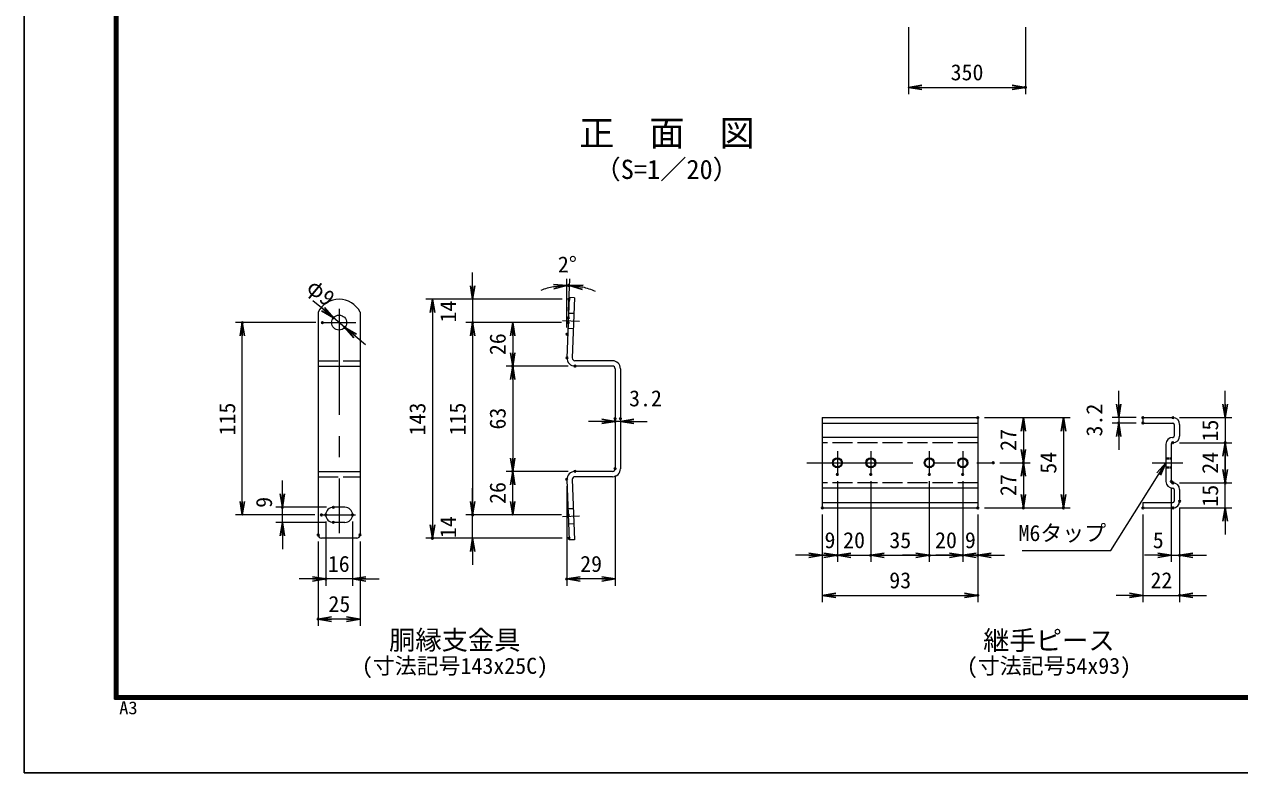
# Model space of a CAD drawing. Units: millimetres, scale not verified, with parts at other scales. Extents: x -4200 to 4200, y -2970 to 2970.
# Drawn here: x -4200 to -564, y -2970 to -732 of the extents above; entities that cross this region are included whole.
import ezdxf
from ezdxf.enums import TextEntityAlignment as Align

# ---------------------------------------------------------------- set-up
doc = ezdxf.new("R2010")
doc.units = ezdxf.units.MM
doc.header["$LTSCALE"] = 10
doc.header["$PDMODE"] = 32
doc.header["$PDSIZE"] = 5
for name, pattern in [('DASHED', [7.5, 6, -1.5]), ('USER1', [50.8, 31.75, -6.35, 6.35, -6.35]), ('USER2', [0.375, 0.25, -0.125])]:
    doc.linetypes.add(name, pattern=pattern)
for name, color, linetype, lineweight in [('0-0_D-TTL', 2, 'Continuous', 25), ('0-1_D-TTL-TXT', 7, 'Continuous', 25), ('0-2_D-BMK', 2, 'USER1', 13), ('0-3_D-STR3', 3, 'Continuous', 13), ('0-4_D-STR-DIM', 7, 'Continuous', 13), ('0-5_0', 7, 'Continuous', 25), ('0-B_D-STR-TXT', 7, 'Continuous', 13)]:
    doc.layers.add(name, color=color, linetype=linetype, lineweight=lineweight)
doc.layers.add('0-6_Defpoints', color=8, linetype='Continuous')
doc.styles.add('ＭＳ ゴシック', font='')
doc.styles.get('ＭＳ ゴシック').set_extended_font_data('MS Gothic')

# ---------------------------------------------------------------- blocks, each defined once
blk = doc.blocks.new('_Open')
at = {"layer": '0-5_0'}
blk.add_line((-10, 1.667), (0, 0), dxfattribs=at)
blk.add_lwpolyline([(-10, -1.667), (0, 0), (-10, 0)], dxfattribs=at)

msp = doc.modelspace()

# ---------------------------------------------------------------- linework, layer by layer
at = {"layer": '0-0_D-TTL'}
for points in [[(-4199.77, 2969.65), (4200.23, 2969.65), (4200.23, -2970.35), (-4199.77, -2970.35)], [(-3929.77, 2749.65), (3930.23, 2749.65), (3930.23, -2750.35), (-3929.77, -2750.35)], [(-3927.27, 2747.15), (3927.73, 2747.15), (3927.73, -2747.85), (-3927.27, -2747.85)], [(-3924.77, 2744.65), (3925.23, 2744.65), (3925.23, -2745.35), (-3924.77, -2745.35)], [(-3922.27, 2742.15), (3922.73, 2742.15), (3922.73, -2742.85), (-3922.27, -2742.85)], [(-3919.77, 2739.65), (3920.23, 2739.65), (3920.23, -2740.35), (-3919.77, -2740.35)]]:
    msp.add_lwpolyline(points, close=True, dxfattribs=at)
at = {"layer": '0-2_D-BMK'}
for p, q in [((-3257.92, -1582.51), (-3257.92, -2254.1)), ((-3307.92, -1624.07), (-3207.92, -1624.07)), ((-2538.86, -1620.33), (-2589.47, -1618.56)), ((-1767.33, -2008.34), (-1767.33, -2078.34)), ((-1667.33, -2008.34), (-1667.33, -2078.34)), ((-1492.33, -2008.34), (-1492.33, -2078.34)), ((-1392.33, -2008.34), (-1392.33, -2078.34)), ((-1858.57, -2043.34), (-1301.09, -2043.34)), ((-825.75, -2043.34), (-733.44, -2043.34)), ((-3310.87, -2199.07), (-3209.4, -2199.07)), ((-2538.86, -2202.81), (-2589.47, -2204.58))]:
    msp.add_line(p, q, dxfattribs=at)
at = {"layer": '0-3_D-STR3'}
for p, q in [((-2570.04, -1549.19), (-2576.33, -1729.23)), ((-2554.05, -1549.75), (-2570.04, -1549.19)), ((-2554.05, -1549.75), (-2560.34, -1729.79)), ((-3320.42, -1592.55), (-3320.42, -2259.07)), ((-3195.42, -1592.55), (-3195.42, -2259.07)), ((-2555.71, -1597.22), (-2571.7, -1596.67)), ((-2557.28, -1642.2), (-2573.27, -1641.64)), ((-2440.19, -1738.07), (-2552.34, -1738.07)), ((-3320.42, -1754.07), (-3195.42, -1754.07)), ((-2440.19, -1754.07), (-2552.34, -1754.07)), ((-2432.19, -1762.07), (-2432.19, -2061.07)), ((-2416.19, -1762.07), (-2416.19, -2061.07)), ((-1812.33, -1908.34), (-1812.33, -2178.34)), ((-1812.33, -1908.34), (-1347.33, -1908.34)), ((-1812.33, -1924.34), (-1347.33, -1924.34)), ((-1347.33, -1908.34), (-1347.33, -2178.34)), ((-853.39, -1908.34), (-853.39, -1924.34)), ((-853.39, -1908.34), (-763.39, -1908.34)), ((-853.39, -1924.34), (-763.39, -1924.34)), ((-759.39, -1928.34), (-759.39, -1963.34)), ((-743.39, -1928.34), (-743.39, -1963.34)), ((-1347.33, -1967.34), (-1812.33, -1967.34)), ((-784.39, -1987.34), (-784.39, -2099.34)), ((-768.39, -1987.34), (-768.39, -2099.34)), ((-764.39, -1967.34), (-763.39, -1967.34)), ((-764.39, -1983.34), (-763.39, -1983.34)), ((-3320.42, -2069.07), (-3195.42, -2069.07)), ((-2440.19, -2069.07), (-2552.34, -2069.07)), ((-2576.33, -2093.91), (-2570.04, -2273.94)), ((-2560.34, -2093.35), (-2554.05, -2273.39)), ((-2440.19, -2085.07), (-2552.34, -2085.07)), ((-764.39, -2103.34), (-763.39, -2103.34)), ((-1347.33, -2119.34), (-1812.33, -2119.34)), ((-764.39, -2119.34), (-763.39, -2119.34)), ((-759.39, -2123.34), (-759.39, -2158.34)), ((-743.39, -2123.34), (-743.39, -2158.34)), ((-3240.42, -2176.57), (-3275.42, -2176.57)), ((-2557.28, -2180.94), (-2573.27, -2181.5)), ((-1812.33, -2162.34), (-1347.33, -2162.34)), ((-1812.33, -2178.34), (-1347.33, -2178.34)), ((-853.39, -2162.34), (-763.39, -2162.34)), ((-853.39, -2162.34), (-853.39, -2178.34)), ((-853.39, -2178.34), (-763.39, -2178.34)), ((-3240.42, -2221.57), (-3275.42, -2221.57)), ((-2555.71, -2225.91), (-2571.7, -2226.47)), ((-3205.42, -2269.07), (-3310.42, -2269.07)), ((-2554.05, -2273.39), (-2570.04, -2273.94))]:
    msp.add_line(p, q, dxfattribs=at)
at = {"layer": '0-3_D-STR3', "linetype": 'DASHED'}
for p, q in [((-3320.42, -1738.07), (-3195.42, -1738.07)), ((-1347.33, -1983.34), (-1812.33, -1983.34)), ((-3320.42, -2085.07), (-3195.42, -2085.07)), ((-1347.33, -2103.34), (-1812.33, -2103.34))]:
    msp.add_line(p, q, dxfattribs=at)
at = {"layer": '0-3_D-STR3', "linetype": 'USER2'}
for p, q in [((-784.39, -2028.34), (-768.39, -2028.34)), ((-784.39, -2031.05), (-768.39, -2031.05)), ((-784.39, -2055.64), (-768.39, -2055.64)), ((-784.39, -2058.34), (-768.39, -2058.34))]:
    msp.add_line(p, q, dxfattribs=at)
at = {"layer": '0-3_D-STR3'}
for centre, radius in [((-3257.92, -1624.07), 22.5), ((-1767.33, -2043.34), 15), ((-1767.33, -2043.34), 12.29), ((-1667.33, -2043.34), 15), ((-1667.33, -2043.34), 12.29), ((-1492.33, -2043.34), 15), ((-1492.33, -2043.34), 12.29), ((-1392.33, -2043.34), 15), ((-1392.33, -2043.34), 12.29)]:
    msp.add_circle(centre, radius, dxfattribs=at)
for centre, radius, start, end in [((-3257.92, -1624.07), 70, 26.7655, 153.2345), ((-2552.34, -1730.07), 24, 178, 270), ((-2552.34, -1730.07), 8, 178, 270), ((-2440.19, -1762.07), 24, 0, 90), ((-2440.19, -1762.07), 8, 0, 90), ((-763.39, -1928.34), 20, 0, 90), ((-763.39, -1928.34), 4, 0, 90), ((-763.39, -1963.34), 4, 270, 0), ((-763.39, -1963.34), 20, 270, 0), ((-764.39, -1987.34), 20, 90, 180), ((-764.39, -1987.34), 4, 90, 180), ((-2552.34, -2093.07), 24, 90, 182), ((-2440.19, -2061.07), 8, 270, 0), ((-2440.19, -2061.07), 24, 270, 0), ((-2552.34, -2093.07), 8, 90, 182), ((-764.39, -2099.34), 20, 180, 270), ((-764.39, -2099.34), 4, 180, 270), ((-763.39, -2123.34), 20, 0, 90), ((-763.39, -2123.34), 4, 0, 90), ((-3275.42, -2199.07), 22.5, 90, 270), ((-3240.42, -2199.07), 22.5, 270, 90), ((-763.39, -2158.34), 4, 270, 0), ((-763.39, -2158.34), 20, 270, 0), ((-3310.42, -2259.07), 10, 180, 270), ((-3205.42, -2259.07), 10, 270, 0)]:
    msp.add_arc(centre, radius, start, end, dxfattribs=at)
at = {"layer": '0-4_D-STR-DIM'}
for p, q in [((-1554.62, -740.5), (-1554.62, -940.5)), ((-1204.62, -740.5), (-1204.62, -940.5)), ((-1514.62, -920.5), (-1244.62, -920.5)), ((-2858.6, -1514.07), (-2858.6, -1474.07)), ((-2576.33, -1638.87), (-2576.33, -1493.04)), ((-2571.46, -1589.99), (-2568.08, -1493.19)), ((-3306, -1584.14), (-3336.77, -1558.58)), ((-2590.21, -1554.07), (-2998.6, -1554.07)), ((-2590.21, -1554.07), (-2878.6, -1554.07)), ((-2858.6, -1554.07), (-2858.6, -1624.07)), ((-2978.6, -1594.07), (-2978.6, -2229.07)), ((-3327.92, -1624.07), (-3567.69, -1624.07)), ((-3240.61, -1638.44), (-3275.23, -1609.69)), ((-2592.65, -1624.07), (-2878.6, -1624.07)), ((-2592.65, -1624.07), (-2878.6, -1624.07)), ((-2592.65, -1624.07), (-2758.6, -1624.07)), ((-3547.69, -2159.07), (-3547.69, -1664.07)), ((-3209.84, -1664), (-3179.07, -1689.56)), ((-2858.6, -1664.07), (-2858.6, -1704.07)), ((-2858.6, -1664.07), (-2858.6, -2159.07)), ((-2738.6, -1664.07), (-2738.6, -1714.07)), ((-2572.34, -1754.07), (-2758.6, -1754.07)), ((-2572.34, -1754.07), (-2758.6, -1754.07)), ((-2738.6, -1794.07), (-2738.6, -2029.07)), ((-925.49, -1868.34), (-925.49, -1828.34)), ((-607.02, -1868.34), (-607.02, -1828.34)), ((-2472.19, -1919.5), (-2512.19, -1919.5)), ((-2416.19, -1919.5), (-2432.19, -1919.5)), ((-2376.19, -1919.5), (-2336.19, -1919.5)), ((-1327.33, -1908.34), (-1190.96, -1908.34)), ((-1327.33, -1908.34), (-1070.96, -1908.34)), ((-873.39, -1908.34), (-945.49, -1908.34)), ((-873.39, -1924.34), (-945.49, -1924.34)), ((-925.49, -1908.34), (-925.49, -1924.34)), ((-743.39, -1908.34), (-587.02, -1908.34)), ((-607.02, -1908.34), (-607.02, -1983.34)), ((-2432.19, -1931.57), (-2432.19, -1939.5)), ((-2416.19, -1931.57), (-2416.19, -1939.5)), ((-1210.96, -1948.34), (-1210.96, -2003.34)), ((-1090.96, -1948.34), (-1090.96, -2138.34)), ((-925.49, -1964.34), (-925.49, -2004.34)), ((-743.89, -1983.34), (-587.02, -1983.34)), ((-743.89, -1983.34), (-587.02, -1983.34)), ((-607.02, -2023.34), (-607.02, -2063.34)), ((-607.02, -2023.34), (-607.02, -2063.34)), ((-607.02, -2063.34), (-607.02, -2023.34)), ((-2572.34, -2069.07), (-2758.6, -2069.07)), ((-2572.34, -2069.07), (-2758.6, -2069.07)), ((-1281.09, -2043.34), (-1190.96, -2043.34)), ((-1281.09, -2043.34), (-1190.96, -2043.34)), ((-3427.69, -2136.57), (-3427.69, -2096.57)), ((-2432.19, -2081.07), (-2432.19, -2410.94)), ((-1767.33, -2098.34), (-1767.33, -2340)), ((-1767.33, -2098.34), (-1767.33, -2340)), ((-1667.33, -2098.34), (-1667.33, -2340)), ((-1667.33, -2098.34), (-1667.33, -2340)), ((-1492.33, -2098.34), (-1492.33, -2340)), ((-1492.33, -2098.34), (-1492.33, -2340)), ((-1392.33, -2098.34), (-1392.33, -2340)), ((-1392.33, -2098.34), (-1392.33, -2340)), ((-1210.96, -2083.34), (-1210.96, -2138.34)), ((-743.89, -2103.34), (-587.02, -2103.34)), ((-743.39, -2103.34), (-587.02, -2103.34)), ((-607.02, -2178.34), (-607.02, -2103.34)), ((-2858.6, -2159.07), (-2858.6, -2119.07)), ((-2738.6, -2159.07), (-2738.6, -2109.07)), ((-2577.19, -2112.98), (-2577.19, -2410.94)), ((-768.39, -2119.34), (-768.39, -2340)), ((-3295.42, -2176.57), (-3447.69, -2176.57)), ((-3427.69, -2221.57), (-3427.69, -2176.57)), ((-1327.33, -2178.34), (-1190.96, -2178.34)), ((-1327.33, -2178.34), (-1070.96, -2178.34)), ((-743.39, -2178.34), (-743.39, -2340)), ((-743.39, -2178.34), (-743.39, -2460)), ((-743.39, -2178.34), (-587.02, -2178.34)), ((-3330.87, -2199.07), (-3567.69, -2199.07)), ((-2592.65, -2199.07), (-2878.6, -2199.07)), ((-2592.65, -2199.07), (-2878.6, -2199.07)), ((-2858.6, -2269.07), (-2858.6, -2199.07)), ((-2592.65, -2199.07), (-2758.6, -2199.07)), ((-1812.33, -2198.34), (-1812.33, -2340)), ((-1812.33, -2198.34), (-1812.33, -2460)), ((-1347.33, -2198.34), (-1347.33, -2340)), ((-1347.33, -2198.34), (-1347.33, -2460)), ((-853.39, -2198.34), (-853.39, -2460)), ((-3295.42, -2221.57), (-3447.69, -2221.57)), ((-3297.92, -2219.07), (-3297.92, -2410.94)), ((-3217.92, -2219.07), (-3217.92, -2410.94)), ((-607.02, -2218.34), (-607.02, -2258.34)), ((-3427.69, -2261.57), (-3427.69, -2301.57)), ((-3320.42, -2279.07), (-3320.42, -2530.94)), ((-3195.42, -2279.07), (-3195.42, -2530.94)), ((-2590.21, -2269.07), (-2998.6, -2269.07)), ((-2590.21, -2269.07), (-2878.6, -2269.07)), ((-2858.6, -2309.07), (-2858.6, -2349.07)), ((-1852.33, -2320), (-1892.33, -2320)), ((-1807.33, -2320), (-1847.33, -2320)), ((-1812.33, -2320), (-1767.33, -2320)), ((-1767.33, -2320), (-1667.33, -2320)), ((-1727.33, -2320), (-1687.33, -2320)), ((-1627.33, -2320), (-1587.33, -2320)), ((-1627.33, -2320), (-1532.33, -2320)), ((-1532.33, -2320), (-1572.33, -2320)), ((-1492.33, -2320), (-1392.33, -2320)), ((-1432.33, -2320), (-1472.33, -2320)), ((-1392.33, -2320), (-1347.33, -2320)), ((-1352.33, -2320), (-1312.33, -2320)), ((-1307.33, -2320), (-1267.33, -2320)), ((-808.39, -2320), (-848.39, -2320)), ((-768.39, -2320), (-743.39, -2320)), ((-703.39, -2320), (-663.39, -2320)), ((-3337.92, -2390.94), (-3377.92, -2390.94)), ((-3217.92, -2390.94), (-3297.92, -2390.94)), ((-3177.92, -2390.94), (-3137.92, -2390.94)), ((-2472.19, -2390.94), (-2537.19, -2390.94)), ((-1772.33, -2440), (-1387.33, -2440)), ((-893.39, -2440), (-933.39, -2440)), ((-853.39, -2440), (-743.39, -2440)), ((-703.39, -2440), (-663.39, -2440)), ((-3235.42, -2510.94), (-3280.42, -2510.94))]:
    msp.add_line(p, q, dxfattribs=at)
for start, end in [(100.61635, 111.2327), (88, 90), (66.7673, 77.38365)]:
    msp.add_arc((-2576.33, -1729.23), 216.19, start, end, dxfattribs=at)
at = {"layer": '0-6_Defpoints'}
for p in [(-1204.62, -920.5), (-2571.3, -1513.1), (-2570.21, -1554.07), (-3547.69, -1624.07), (-3307.92, -1624.07), (-3275.23, -1609.69), (-3240.61, -1638.44), (-2858.6, -1624.07), (-2572.65, -1624.07), (-2572.16, -1609.98), (-2576.33, -1658.87), (-2576.33, -1729.23), (-2738.6, -1754.07), (-2552.34, -1754.07), (-2552.34, -1754.07), (-2432.19, -1911.57), (-2432.19, -1919.5), (-2416.19, -1911.57), (-1347.33, -1908.34), (-925.49, -1924.34), (-853.39, -1908.34), (-853.39, -1924.34), (-763.39, -1908.34), (-763.89, -1983.34), (-607.02, -1983.34), (-2738.6, -2069.07), (-2738.6, -2069.07), (-2552.34, -2069.07), (-2552.34, -2069.07), (-2432.19, -2061.07), (-1301.09, -2043.34), (-1210.96, -2043.34), (-2577.19, -2092.98), (-1767.33, -2078.34), (-1667.33, -2078.34), (-1492.33, -2078.34), (-1392.33, -2078.34), (-768.39, -2099.34), (-763.89, -2103.34), (-763.39, -2103.34), (-607.02, -2103.34), (-607.02, -2103.34), (-3427.69, -2176.57), (-3275.42, -2176.57), (-1812.33, -2178.34), (-1347.33, -2178.34), (-1347.33, -2178.34), (-1210.96, -2178.34), (-1090.96, -2178.34), (-853.39, -2178.34), (-763.39, -2178.34), (-743.39, -2158.34), (-3310.87, -2199.07), (-3297.92, -2199.07), (-3217.92, -2199.07), (-2858.6, -2199.07), (-2858.6, -2199.07), (-2572.65, -2199.07), (-2572.65, -2199.07), (-3275.42, -2221.57), (-3320.42, -2259.07), (-3195.42, -2259.07), (-2978.6, -2269.07), (-2570.21, -2269.07), (-2570.21, -2269.07), (-1767.33, -2320), (-1667.33, -2320), (-1492.33, -2320), (-1392.33, -2320), (-1347.33, -2320), (-743.39, -2320), (-3297.92, -2390.94), (-2577.19, -2390.94), (-1347.33, -2440), (-743.39, -2440), (-3320.42, -2510.94)]:
    msp.add_point(p, dxfattribs=at)
at = {"layer": '0-B_D-STR-TXT'}
msp.add_lwpolyline([(-1214.2, -2305.84), (-948.93, -2305.84), (-785.46, -2045.03)], dxfattribs=at)

# ---------------------------------------------------------------- block references
at = {"layer": '0-4_D-STR-DIM', "xscale": 4, "yscale": 4}
for p, rotation in [((-1554.62, -920.5), 180), ((-2858.6, -1554.07), 270), ((-2576.33, -1513.04), 5.30817), ((-2568.78, -1513.18), 172.69183), ((-2978.6, -1554.07), 90), ((-3275.23, -1609.69), 320.28897), ((-3547.69, -1624.07), 90), ((-3240.61, -1638.44), 140.28897), ((-2858.6, -1624.07), 90), ((-2858.6, -1624.07), 90), ((-2738.6, -1624.07), 90), ((-2738.6, -1754.07), 270), ((-2738.6, -1754.07), 90), ((-925.49, -1908.34), 270), ((-607.02, -1908.34), 270), ((-2416.19, -1919.5), 180), ((-1210.96, -1908.34), 90), ((-1090.96, -1908.34), 90), ((-925.49, -1924.34), 90), ((-607.02, -1983.34), 90), ((-607.02, -1983.34), 90), ((-2738.6, -2069.07), 270), ((-1210.96, -2043.34), 270), ((-2738.6, -2069.07), 90), ((-1210.96, -2043.34), 90), ((-607.02, -2103.34), 270), ((-607.02, -2103.34), 270), ((-3427.69, -2176.57), 270), ((-1210.96, -2178.34), 270), ((-1090.96, -2178.34), 270), ((-3547.69, -2199.07), 270), ((-2858.6, -2199.07), 270), ((-2858.6, -2199.07), 270), ((-2738.6, -2199.07), 270), ((-607.02, -2178.34), 90), ((-3427.69, -2221.57), 90), ((-2978.6, -2269.07), 270), ((-2858.6, -2269.07), 90), ((-1767.33, -2320), 180), ((-1667.33, -2320), 180), ((-1667.33, -2320), 180), ((-1392.33, -2320), 180), ((-1347.33, -2320), 180), ((-743.39, -2320), 180), ((-3217.92, -2390.94), 180), ((-2577.19, -2390.94), 180), ((-1812.33, -2440), 180), ((-743.39, -2440), 180), ((-3320.42, -2510.94), 180)]:
    msp.add_blockref('_Open', p, dxfattribs=dict(at, rotation=rotation))
for p in [(-1204.62, -920.5), (-2432.19, -1919.5), (-1812.33, -2320), (-1767.33, -2320), (-1492.33, -2320), (-1492.33, -2320), (-1392.33, -2320), (-768.39, -2320), (-3297.92, -2390.94), (-2432.19, -2390.94), (-1347.33, -2440), (-853.39, -2440), (-3195.42, -2510.94)]:
    msp.add_blockref('_Open', p, dxfattribs=at)
at = {"layer": '0-B_D-STR-TXT', "xscale": 4, "yscale": 4, "rotation": 57.6054}
msp.add_blockref('_Open', (-784.39, -2043.34), dxfattribs=at)

# ---------------------------------------------------------------- texts
at = {"layer": '0-0_D-TTL', "style": 'ＭＳ ゴシック', "width": 1.05}
msp.add_text('A3', height=38.49, dxfattribs=at).set_placement((-3915.86, -2807.16), align=Align.BOTTOM_LEFT)
at = {"layer": '0-1_D-TTL-TXT', "style": 'ＭＳ ゴシック'}
for s, height, p in [('正\u3000面\u3000図', 76.98, (-2539.52, -1118.57)), ('（S=1／20）', 57.7, (-2494.04, -1211.76)), ('胴縁支金具', 57.7, (-3108.54, -2619.56)), ('継手ピース', 57.7, (-1331.21, -2620.78)), ('(寸法記号143x25C)', 48.09, (-3189.75, -2689.13)), ('(寸法記号54x93)', 48.09, (-1379.95, -2689.13))]:
    msp.add_text(s, height=height, dxfattribs=at).set_placement(p, align=Align.BOTTOM_LEFT)
at = {"layer": '0-4_D-STR-DIM', "style": 'ＭＳ ゴシック'}
for s, p in [('350', (-1428.5, -913.75)), ('3.2', (-2390.46, -1888.96)), ('9', (-1805.81, -2313.25)), ('20', (-1750.08, -2313.25)), ('35', (-1611.81, -2313.25)), ('20', (-1475.08, -2313.25)), ('9', (-1385.81, -2313.25)), ('5', (-823.7, -2313.25)), ('16', (-3291.8, -2384.19)), ('29', (-2536.79, -2384.19)), ('93', (-1612.06, -2433.25)), ('22', (-830.61, -2433.25)), ('25', (-3290.02, -2504.19))]:
    msp.add_text(s, height=48.09, dxfattribs=at).set_placement(p, align=Align.BOTTOM_LEFT)
for s, rotation, p in [('2°', 359.922, (-2603.55, -1488.54)), ('φ9', 320.289, (-3368.4, -1536.92)), ('14', 90, (-2893.35, -1623.59)), ('26', 90, (-2745.35, -1721.29)), ('115', 90, (-3554.44, -1961.57)), ('143', 90, (-2985.35, -1961.57)), ('115', 90, (-2865.35, -1961.57)), ('63', 90, (-2745.35, -1943.92)), ('3.2', 90, (-960.23, -1964.69)), ('15', 90, (-613.76, -1979.59)), ('27', 90, (-1217.71, -2007.69)), ('54', 90, (-1097.71, -2076.09)), ('24', 90, (-613.76, -2076.22)), ('26', 90, (-2745.35, -2166.29)), ('27', 90, (-1217.71, -2142.69)), ('15', 90, (-613.76, -2174.59)), ('9', 90, (-3444.33, -2178.08)), ('14', 90, (-2893.35, -2268.59))]:
    msp.add_text(s, height=48.09, rotation=rotation, dxfattribs=at).set_placement(p, align=Align.BOTTOM_LEFT)
at = {"layer": '0-B_D-STR-TXT', "style": 'ＭＳ ゴシック'}
msp.add_text('M6タップ', height=48.09, dxfattribs=at).set_placement((-1225.38, -2291.89), align=Align.BOTTOM_LEFT)

doc.saveas('drawing.dxf')
